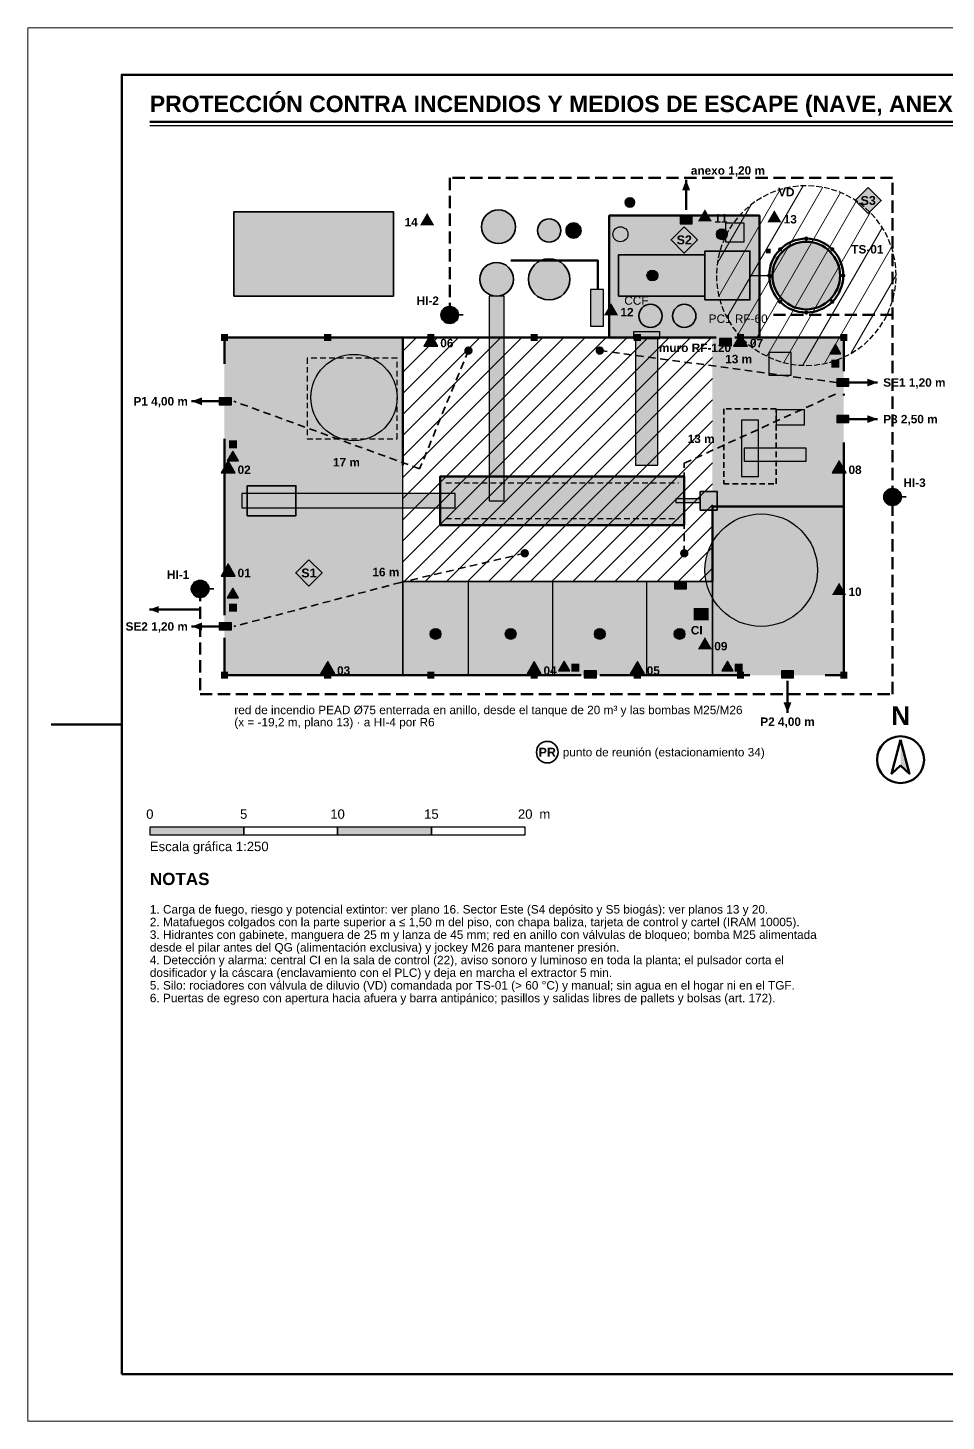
# Model space of a CAD drawing. Header units: millimetres. Extents: x 0 to 420, y 0 to 297.
# Drawn here: x 0 to 195.7, y 0 to 297 of the extents above; entities that cross this region are included whole.
import ezdxf
from ezdxf.enums import TextEntityAlignment as Align

# ---------------------------------------------------------------- set-up
doc = ezdxf.new("R2010")
doc.units = ezdxf.units.MM
doc.header["$LTSCALE"] = 0.5
for name, pattern in [('TR_ESC', [5.2, 3.2, -2]), ('TR_FINO', [3.8, 2.4, -1.4]), ('TR_RED', [7.6, 5.2, -2.4])]:
    doc.linetypes.add(name, pattern=pattern)
for name, color, linetype, lineweight in [('CONTORNO', 7, 'CONTINUOUS', 50), ('FINO', 7, 'CONTINUOUS', 25), ('HOJA', 8, 'CONTINUOUS', 13), ('RAYADO', 8, 'CONTINUOUS', 18), ('RECUADRO', 7, 'CONTINUOUS', 70), ('RELLENO', 9, 'CONTINUOUS', 13), ('TEXTO', 7, 'CONTINUOUS', 25)]:
    doc.layers.add(name, color=color, linetype=linetype, lineweight=lineweight)
doc.styles.add('NEGRITA', font='arialbd.ttf')
doc.styles.get("Standard").update_dxf_attribs({"font": 'arial.ttf'})

msp = doc.modelspace()

# ---------------------------------------------------------------- hatches: boundary and pattern name
at = {"layer": 'CONTORNO', "true_color": 0x0b8a43}
for points in [[(140.3, 264.6), (139.46, 262.4), (141.14, 262.4)], [(181.1, 221.4), (178.9, 222.24), (178.9, 220.56)], [(34.9, 217.4), (37.1, 216.56), (37.1, 218.24)], [(181.1, 213.6), (178.9, 214.44), (178.9, 212.76)], [(34.9, 169.4), (37.1, 168.56), (37.1, 170.24)], [(161.9, 151), (162.74, 153.2), (161.06, 153.2)]]:
    msp.add_hatch(color=7, dxfattribs=at).paths.add_polyline_path(points)
at = {"layer": 'CONTORNO', "true_color": 0xc8102e}
for points in [[(83.6, 254.93), (86.6, 254.93), (85.1, 257.53)], [(142.8, 255.73), (145.8, 255.73), (144.3, 258.33)], [(157.6, 255.53), (160.6, 255.53), (159.1, 258.13)], [(157.3, 248.92), (158.3, 248.92), (158.3, 249.92), (157.3, 249.92)], [(122.8, 235.73), (125.8, 235.73), (124.3, 238.33)], [(123.9, 230.6), (155.9, 230.6), (155.9, 232.4), (123.9, 232.4)], [(171.25, 224.55), (172.95, 224.55), (172.95, 226.25), (171.25, 226.25)], [(42.85, 207.35), (44.55, 207.35), (44.55, 209.05), (42.85, 209.05)], [(171.4, 176.13), (174.4, 176.13), (172.9, 178.73)], [(25.9, 173), (27.9, 172.24), (27.9, 173.76)], [(42.85, 172.55), (44.55, 172.55), (44.55, 174.25), (42.85, 174.25)], [(141.9, 170.7), (145.1, 170.7), (145.1, 173.3), (141.9, 173.3)], [(142.8, 164.53), (145.8, 164.53), (144.3, 167.13)], [(115.85, 159.75), (117.55, 159.75), (117.55, 161.45), (115.85, 161.45)], [(150.65, 159.75), (152.35, 159.75), (152.35, 161.45), (150.65, 161.45)]]:
    msp.add_hatch(color=7, dxfattribs=at).paths.add_polyline_path(points)
h = msp.add_hatch(color=7, dxfattribs=at)
edge = h.paths.add_edge_path()
edge.add_arc((165.9, 252.08), 0.45, 0, 360)
h = msp.add_hatch(color=7, dxfattribs=at)
edge = h.paths.add_edge_path()
edge.add_arc((160.33, 249.77), 0.45, 0, 360)
h = msp.add_hatch(color=7, dxfattribs=at)
edge = h.paths.add_edge_path()
edge.add_arc((171.47, 249.77), 0.45, 0, 360)
h = msp.add_hatch(color=7, dxfattribs=at)
edge = h.paths.add_edge_path()
edge.add_arc((158.02, 244.2), 0.45, 0, 360)
h = msp.add_hatch(color=7, dxfattribs=at)
edge = h.paths.add_edge_path()
edge.add_arc((173.78, 244.2), 0.45, 0, 360)
h = msp.add_hatch(color=7, dxfattribs=at)
edge = h.paths.add_edge_path()
edge.add_arc((160.33, 238.63), 0.45, 0, 360)
h = msp.add_hatch(color=7, dxfattribs=at)
edge = h.paths.add_edge_path()
edge.add_arc((171.47, 238.63), 0.45, 0, 360)
h = msp.add_hatch(color=7, dxfattribs=at)
edge = h.paths.add_edge_path()
edge.add_arc((89.9, 235.8), 0.75, 0, 360)
h = msp.add_hatch(color=7, dxfattribs=at)
edge = h.paths.add_edge_path()
edge.add_arc((165.9, 236.32), 0.45, 0, 360)
at = {"layer": 'CONTORNO', "true_color": 0x000000}
for points in [[(41.15, 230.25), (42.65, 230.25), (42.65, 231.75), (41.15, 231.75)], [(63.15, 230.25), (64.65, 230.25), (64.65, 231.75), (63.15, 231.75)], [(85.15, 230.25), (86.65, 230.25), (86.65, 231.75), (85.15, 231.75)], [(107.15, 230.25), (108.65, 230.25), (108.65, 231.75), (107.15, 231.75)], [(129.15, 230.25), (130.65, 230.25), (130.65, 231.75), (129.15, 231.75)], [(151.15, 230.25), (152.65, 230.25), (152.65, 231.75), (151.15, 231.75)], [(173.15, 230.25), (174.65, 230.25), (174.65, 231.75), (173.15, 231.75)], [(41.15, 158.25), (42.65, 158.25), (42.65, 159.75), (41.15, 159.75)], [(63.15, 158.25), (64.65, 158.25), (64.65, 159.75), (63.15, 159.75)], [(85.15, 158.25), (86.65, 158.25), (86.65, 159.75), (85.15, 159.75)], [(107.15, 158.25), (108.65, 158.25), (108.65, 159.75), (107.15, 159.75)], [(129.15, 158.25), (130.65, 158.25), (130.65, 159.75), (129.15, 159.75)], [(151.15, 158.25), (152.65, 158.25), (152.65, 159.75), (151.15, 159.75)], [(173.15, 158.25), (174.65, 158.25), (174.65, 159.75), (173.15, 159.75)]]:
    msp.add_hatch(color=7, dxfattribs=at).paths.add_polyline_path(points)
at = {"layer": 'CONTORNO', "true_color": 0x0b8a43}
h = msp.add_hatch(color=7, dxfattribs=at)
edge = h.paths.add_edge_path()
edge.add_arc((93.9, 228.2), 0.9, 0, 360)
h = msp.add_hatch(color=7, dxfattribs=at)
edge = h.paths.add_edge_path()
edge.add_arc((121.9, 228.2), 0.9, 0, 360)
at = {"layer": 'CONTORNO', "true_color": 0xc8102e}
h = msp.add_hatch(color=7, dxfattribs=at)
edge = h.paths.add_edge_path()
edge.add_arc((184.3, 197), 0.75, 0, 360)
at = {"layer": 'CONTORNO', "true_color": 0x0b8a43}
h = msp.add_hatch(color=7, dxfattribs=at)
edge = h.paths.add_edge_path()
edge.add_arc((105.9, 185), 0.9, 0, 360)
h = msp.add_hatch(color=7, dxfattribs=at)
edge = h.paths.add_edge_path()
edge.add_arc((139.9, 185), 0.9, 0, 360)
at = {"layer": 'CONTORNO', "true_color": 0xc8102e}
h = msp.add_hatch(color=7, dxfattribs=at)
edge = h.paths.add_edge_path()
edge.add_arc((36.7, 177.4), 0.75, 0, 360)
at = {"layer": 'CONTORNO'}
msp.add_hatch(color=7, dxfattribs=at).paths.add_polyline_path([(186, 145.25), (186, 139.75), (187.9, 138)])
at = {"layer": 'RAYADO', "true_color": 0xd4a700}
h = msp.add_hatch(dxfattribs=at)
h.set_pattern_fill('ANSI31', scale=1.2, angle=15)
h.paths.add_polyline_path([(185.05, 244.2), (184.98, 245.87), (184.76, 247.53), (184.4, 249.16), (183.89, 250.75), (183.26, 252.29), (182.48, 253.77), (181.59, 255.18), (180.57, 256.51), (179.44, 257.74), (178.21, 258.87), (176.88, 259.89), (175.47, 260.78), (173.99, 261.56), (172.45, 262.19), (170.86, 262.7), (169.23, 263.06), (167.57, 263.28), (165.9, 263.35), (164.23, 263.28), (162.57, 263.06), (160.94, 262.7), (159.35, 262.19), (157.81, 261.56), (156.33, 260.78), (154.92, 259.89), (153.59, 258.87), (152.36, 257.74), (151.23, 256.51), (150.21, 255.18), (149.32, 253.77), (148.54, 252.29), (147.91, 250.75), (147.4, 249.16), (147.04, 247.53), (146.82, 245.87), (146.75, 244.2), (146.82, 242.53), (147.04, 240.87), (147.4, 239.24), (147.91, 237.65), (148.54, 236.11), (149.32, 234.63), (150.21, 233.22), (151.23, 231.89), (152.36, 230.66), (153.59, 229.53), (154.92, 228.51), (156.33, 227.62), (157.81, 226.84), (159.35, 226.21), (160.94, 225.7), (162.57, 225.34), (164.23, 225.12), (165.9, 225.05), (167.57, 225.12), (169.23, 225.34), (170.86, 225.7), (172.45, 226.21), (173.99, 226.84), (175.47, 227.62), (176.88, 228.51), (178.21, 229.53), (179.44, 230.66), (180.57, 231.89), (181.59, 233.22), (182.48, 234.63), (183.26, 236.11), (183.89, 237.65), (184.4, 239.24), (184.76, 240.87), (184.98, 242.53)])
at = {"layer": 'RAYADO', "true_color": 0xeb7878}
h = msp.add_hatch(dxfattribs=at)
h.set_pattern_fill('ANSI31')
h.paths.add_polyline_path([(79.9, 179), (145.9, 179), (145.9, 231), (79.9, 231)])
at = {"layer": 'RELLENO', "true_color": 0xffffff}
for points in [[(179.1, 263), (181.9, 260.2), (179.1, 257.4), (176.3, 260.2)], [(139, 255.25), (141.6, 255.25), (141.6, 256.75), (139, 256.75)], [(139.9, 254.6), (142.7, 251.8), (139.9, 249), (137.1, 251.8)], [(84.4, 229.13), (87.4, 229.13), (85.9, 231.73)], [(129.1, 230.8), (134.7, 230.8), (134.7, 232.2), (129.1, 232.2)], [(150.4, 229.13), (153.4, 229.13), (151.9, 231.73)], [(147.4, 229.25), (150, 229.25), (150, 230.75), (147.4, 230.75)], [(170.9, 227.51), (173.3, 227.51), (172.1, 229.59)], [(171.73, 225.03), (172.47, 225.03), (172.47, 225.77), (171.73, 225.77)], [(172.4, 220.65), (175, 220.65), (175, 222.15), (172.4, 222.15)], [(40.8, 216.65), (43.4, 216.65), (43.4, 218.15), (40.8, 218.15)], [(159.5, 212.4), (165.5, 212.4), (165.5, 215.6), (159.5, 215.6)], [(172.4, 212.85), (175, 212.85), (175, 214.35), (172.4, 214.35)], [(43.33, 207.83), (44.07, 207.83), (44.07, 208.57), (43.33, 208.57)], [(42.5, 204.71), (44.9, 204.71), (43.7, 206.79)], [(152.7, 204.6), (165.9, 204.6), (165.9, 207.4), (152.7, 207.4)], [(41.2, 202.13), (44.2, 202.13), (42.7, 204.73)], [(171.4, 202.13), (174.4, 202.13), (172.9, 204.73)], [(41.2, 180.13), (44.2, 180.13), (42.7, 182.73)], [(59.9, 183.6), (62.7, 180.8), (59.9, 178), (57.1, 180.8)], [(137.8, 177.45), (140.4, 177.45), (140.4, 178.95), (137.8, 178.95)], [(42.5, 175.51), (44.9, 175.51), (43.7, 177.59)], [(43.33, 173.03), (44.07, 173.03), (44.07, 173.77), (43.33, 173.77)], [(40.8, 168.65), (43.4, 168.65), (43.4, 170.15), (40.8, 170.15)], [(62.4, 159.33), (65.4, 159.33), (63.9, 161.93)], [(106.4, 159.33), (109.4, 159.33), (107.9, 161.93)], [(113.1, 159.91), (115.5, 159.91), (114.3, 161.99)], [(116.33, 160.23), (117.07, 160.23), (117.07, 160.97), (116.33, 160.97)], [(128.4, 159.33), (131.4, 159.33), (129.9, 161.93)], [(147.9, 159.91), (150.3, 159.91), (149.1, 161.99)], [(151.13, 160.23), (151.87, 160.23), (151.87, 160.97), (151.13, 160.97)], [(118.6, 158.45), (121.2, 158.45), (121.2, 159.95), (118.6, 159.95)], [(160.6, 158.45), (163.2, 158.45), (163.2, 159.95), (160.6, 159.95)]]:
    msp.add_hatch(color=7, dxfattribs=at).paths.add_polyline_path(points)
at = {"layer": 'RELLENO', "true_color": 0xaaaaaa}
h = msp.add_hatch(color=7, dxfattribs=at)
edge = h.paths.add_edge_path()
edge.add_arc((128.3, 259.8), 1, 0, 360)
at = {"layer": 'RELLENO', "true_color": 0xc7a67e}
msp.add_hatch(color=7, dxfattribs=at).paths.add_polyline_path([(43.9, 239.8), (77.9, 239.8), (77.9, 257.8), (43.9, 257.8)])
at = {"layer": 'RELLENO', "true_color": 0xdfeaf2}
h = msp.add_hatch(color=7, dxfattribs=at)
edge = h.paths.add_edge_path()
edge.add_arc((100.3, 254.6), 3.6, 0, 360)
at = {"layer": 'RELLENO', "true_color": 0xffffff}
h = msp.add_hatch(color=7, dxfattribs=at)
edge = h.paths.add_edge_path()
edge.add_arc((111.1, 253.8), 2.48, 0, 360)
at = {"layer": 'RELLENO', "true_color": 0xf1e1d6}
msp.add_hatch(color=7, dxfattribs=at).paths.add_polyline_path([(123.9, 231), (155.9, 231), (155.9, 257), (123.9, 257)])
at = {"layer": 'RELLENO', "true_color": 0xaaaaaa}
h = msp.add_hatch(color=7, dxfattribs=at)
edge = h.paths.add_edge_path()
edge.add_arc((116.3, 253.8), 1.6, 0, 360)
at = {"layer": 'RELLENO', "true_color": 0xffffff}
h = msp.add_hatch(color=7, dxfattribs=at)
edge = h.paths.add_edge_path()
edge.add_arc((147.9, 253), 1.15, 0, 360)
at = {"layer": 'RELLENO', "true_color": 0xe6e6e6}
h = msp.add_hatch(color=7, dxfattribs=at)
edge = h.paths.add_edge_path()
edge.add_arc((165.9, 244.2), 7.2, 0, 360)
at = {"layer": 'RELLENO', "true_color": 0xeef1f2}
h = msp.add_hatch(color=7, dxfattribs=at)
edge = h.paths.add_edge_path()
edge.add_arc((99.9, 243.4), 3.6, 0, 360)
at = {"layer": 'RELLENO', "true_color": 0xe8f0e4}
h = msp.add_hatch(color=7, dxfattribs=at)
edge = h.paths.add_edge_path()
edge.add_arc((111.1, 243.4), 4.4, 0, 360)
at = {"layer": 'RELLENO', "true_color": 0xe1e1e1}
for points in [[(125.9, 239.8), (144.3, 239.8), (144.3, 248.6), (125.9, 248.6)], [(138.1, 195.8), (143.3, 195.8), (143.3, 196.6), (138.1, 196.6)]]:
    msp.add_hatch(color=7, dxfattribs=at).paths.add_polyline_path(points)
at = {"layer": 'RELLENO', "true_color": 0xe1a57a}
msp.add_hatch(color=7, dxfattribs=at).paths.add_polyline_path([(144.3, 239), (153.9, 239), (153.9, 249.4), (144.3, 249.4)])
at = {"layer": 'RELLENO', "true_color": 0xffffff}
h = msp.add_hatch(color=7, dxfattribs=at)
edge = h.paths.add_edge_path()
edge.add_arc((133.1, 244.2), 1.15, 0, 360)
at = {"layer": 'RELLENO', "true_color": 0xf4d9bf}
msp.add_hatch(color=7, dxfattribs=at).paths.add_polyline_path([(119.9, 233.4), (122.7, 233.4), (122.7, 241.2), (119.9, 241.2)])
at = {"layer": 'RELLENO', "true_color": 0xffffff}
h = msp.add_hatch(color=7, dxfattribs=at)
edge = h.paths.add_edge_path()
edge.add_arc((89.9, 235.8), 1.8, 0, 360)
at = {"layer": 'RELLENO', "true_color": 0xecf6ee}
msp.add_hatch(color=7, dxfattribs=at).paths.add_polyline_path([(98.3, 196.2), (101.5, 196.2), (101.5, 239.8), (98.3, 239.8)])
at = {"layer": 'RELLENO', "true_color": 0xffffff}
h = msp.add_hatch(color=7, dxfattribs=at)
edge = h.paths.add_edge_path()
edge.add_arc((132.7, 235.6), 2.48, 0, 360)
h = msp.add_hatch(color=7, dxfattribs=at)
edge = h.paths.add_edge_path()
edge.add_arc((139.9, 235.6), 2.48, 0, 360)
at = {"layer": 'RELLENO', "true_color": 0xf0e6d6}
for points in [[(41.9, 159), (79.9, 159), (79.9, 231), (41.9, 231)], [(145.9, 159), (173.9, 159), (173.9, 195), (145.9, 195)]]:
    msp.add_hatch(color=7, dxfattribs=at).paths.add_polyline_path(points)
at = {"layer": 'RELLENO', "true_color": 0xf9dedc}
msp.add_hatch(color=7, dxfattribs=at).paths.add_polyline_path([(129.5, 203.8), (134.3, 203.8), (134.3, 231), (129.5, 231)])
at = {"layer": 'RELLENO', "true_color": 0xe4eaf0}
msp.add_hatch(color=7, dxfattribs=at).paths.add_polyline_path([(145.9, 195), (173.9, 195), (173.9, 231), (145.9, 231)])
at = {"layer": 'RELLENO', "true_color": 0xd1b48e}
h = msp.add_hatch(color=7, dxfattribs=at)
edge = h.paths.add_edge_path()
edge.add_arc((69.5, 218.2), 9.2, 0, 360)
at = {"layer": 'RELLENO', "true_color": 0xddddee}
msp.add_hatch(color=7, dxfattribs=at).paths.add_polyline_path([(157.9, 223), (162.7, 223), (162.7, 227.8), (157.9, 227.8)])
at = {"layer": 'RELLENO', "true_color": 0xd8dddb}
msp.add_hatch(color=7, dxfattribs=at).paths.add_polyline_path([(152.1, 201.4), (155.7, 201.4), (155.7, 213.4), (152.1, 213.4)])
at = {"layer": 'RELLENO', "true_color": 0xd8c7a8}
msp.add_hatch(color=7, dxfattribs=at).paths.add_polyline_path([(46.74, 193), (57.14, 193), (57.14, 199.4), (46.74, 199.4)])
at = {"layer": 'RELLENO', "true_color": 0xf4f4f4}
msp.add_hatch(color=7, dxfattribs=at).paths.add_polyline_path([(87.9, 191), (139.9, 191), (139.9, 201.4), (87.9, 201.4)])
at = {"layer": 'RELLENO', "true_color": 0xe9e1d4}
msp.add_hatch(color=7, dxfattribs=at).paths.add_polyline_path([(45.58, 194.68), (91.1, 194.68), (91.1, 197.72), (45.58, 197.72)])
at = {"layer": 'RELLENO', "true_color": 0xcccccc}
msp.add_hatch(color=7, dxfattribs=at).paths.add_polyline_path([(143.3, 194.2), (146.9, 194.2), (146.9, 198.2), (143.3, 198.2)])
at = {"layer": 'RELLENO', "true_color": 0xffffff}
h = msp.add_hatch(color=7, dxfattribs=at)
edge = h.paths.add_edge_path()
edge.add_arc((184.3, 197), 1.8, 0, 360)
at = {"layer": 'RELLENO', "true_color": 0xdec8a6}
h = msp.add_hatch(color=7, dxfattribs=at)
edge = h.paths.add_edge_path()
edge.add_arc((156.3, 181.4), 12, 0, 360)
at = {"layer": 'RELLENO', "true_color": 0xffffff}
h = msp.add_hatch(color=7, dxfattribs=at)
edge = h.paths.add_edge_path()
edge.add_arc((36.7, 177.4), 1.8, 0, 360)
at = {"layer": 'RELLENO', "true_color": 0xfafafa}
msp.add_hatch(color=7, dxfattribs=at).paths.add_polyline_path([(79.9, 159), (145.9, 159), (145.9, 179), (79.9, 179)])
at = {"layer": 'RELLENO', "true_color": 0xffffff}
h = msp.add_hatch(color=7, dxfattribs=at)
edge = h.paths.add_edge_path()
edge.add_arc((86.9, 167.8), 1.15, 0, 360)
h = msp.add_hatch(color=7, dxfattribs=at)
edge = h.paths.add_edge_path()
edge.add_arc((102.9, 167.8), 1.15, 0, 360)
h = msp.add_hatch(color=7, dxfattribs=at)
edge = h.paths.add_edge_path()
edge.add_arc((121.9, 167.8), 1.15, 0, 360)
h = msp.add_hatch(color=7, dxfattribs=at)
edge = h.paths.add_edge_path()
edge.add_arc((138.9, 167.8), 1.15, 0, 360)
at = {"layer": 'RELLENO', "true_color": 0x000000}
for points in [[(26, 125), (46, 125), (46, 126.6), (26, 126.6)], [(66, 125), (86, 125), (86, 126.6), (66, 126.6)]]:
    msp.add_hatch(color=7, dxfattribs=at).paths.add_polyline_path(points)

# ---------------------------------------------------------------- linework, layer by layer
at = {"layer": 'CONTORNO'}
msp.add_line((26, 277), (244.4, 277), dxfattribs=at)
at = {"layer": 'CONTORNO', "lineweight": 70, "true_color": 0x0b8a43}
for p, q in [((140.3, 258.2), (140.3, 264.6)), ((175.1, 221.4), (181.1, 221.4)), ((41.1, 217.4), (34.9, 217.4)), ((175.1, 213.6), (181.1, 213.6)), ((41.1, 169.4), (34.9, 169.4)), ((161.9, 157.8), (161.9, 151))]:
    msp.add_line(p, q, dxfattribs=at)
at = {"layer": 'CONTORNO', "lineweight": 50, "true_color": 0xc8102e}
msp.add_line((36.7, 173), (25.9, 173), dxfattribs=at)
at = {"layer": 'CONTORNO', "lineweight": 35}
for points in [[(179.1, 263), (181.9, 260.2), (179.1, 257.4), (176.3, 260.2)], [(43.9, 239.8), (77.9, 239.8), (77.9, 257.8), (43.9, 257.8)], [(139.9, 254.6), (142.7, 251.8), (139.9, 249), (137.1, 251.8)], [(125.9, 239.8), (144.3, 239.8), (144.3, 248.6), (125.9, 248.6)], [(144.3, 239), (153.9, 239), (153.9, 249.4), (144.3, 249.4)], [(46.74, 193), (57.14, 193), (57.14, 199.4), (46.74, 199.4)], [(143.3, 194.2), (146.9, 194.2), (146.9, 198.2), (143.3, 198.2)], [(59.9, 183.6), (62.7, 180.8), (59.9, 178), (57.1, 180.8)]]:
    msp.add_lwpolyline(points, close=True, dxfattribs=at)
at = {"layer": 'CONTORNO', "lineweight": 80}
for points in [[(123.9, 231), (123.9, 257), (155.9, 257), (155.9, 231)], [(41.9, 231), (146.7, 231)], [(41.9, 225.4), (41.9, 231)], [(79.9, 203.8), (79.9, 231)], [(150.7, 231), (173.9, 231)], [(173.9, 223.8), (173.9, 231)], [(173.9, 218.6), (173.9, 219)], [(41.9, 171.8), (41.9, 209.4)], [(173.9, 159), (173.9, 208.6)], [(145.9, 179), (145.9, 195), (173.9, 195)], [(41.9, 159), (41.9, 167)], [(41.9, 159), (117.9, 159)], [(121.9, 159), (153.9, 159)], [(169.9, 159), (173.9, 159)]]:
    msp.add_lwpolyline(points, dxfattribs=at)
at = {"layer": 'CONTORNO', "lineweight": 70, "true_color": 0xe1781e}
msp.add_lwpolyline([(102.9, 247.4), (121.5, 247.4), (121.5, 241.2)], dxfattribs=at)
at = {"layer": 'CONTORNO', "lineweight": 50}
msp.add_lwpolyline([(87.9, 191), (139.9, 191), (139.9, 201.4), (87.9, 201.4)], close=True, dxfattribs=at)
at = {"layer": 'CONTORNO'}
msp.add_lwpolyline([(186, 145.25), (184.1, 138), (186, 139.75), (187.9, 138)], close=True, dxfattribs=at)
at = {"layer": 'CONTORNO', "lineweight": 35}
for centre, radius in [((128.3, 259.8), 1), ((100.3, 254.6), 3.6), ((111.1, 253.8), 2.48), ((116.3, 253.8), 1.6), ((99.9, 243.4), 3.6), ((111.1, 243.4), 4.4), ((132.7, 235.6), 2.48), ((139.9, 235.6), 2.48)]:
    msp.add_circle(centre, radius, dxfattribs=at)
at = {"layer": 'CONTORNO', "lineweight": 50, "true_color": 0xc8102e}
msp.add_circle((165.9, 244.2), 7.88, dxfattribs=at)
at = {"layer": 'CONTORNO', "lineweight": 60}
msp.add_circle((165.9, 244.2), 7.2, dxfattribs=at)
at = {"layer": 'CONTORNO', "lineweight": 40, "true_color": 0xc8102e}
for centre in [(89.9, 235.8), (184.3, 197), (36.7, 177.4)]:
    msp.add_circle(centre, 1.8, dxfattribs=at)
at = {"layer": 'CONTORNO'}
msp.add_circle((186, 141), 5, dxfattribs=at)
at = {"layer": 'CONTORNO', "lineweight": 35, "true_color": 0x0b8a43}
msp.add_circle((110.7, 142.6), 2.3, dxfattribs=at)
at = {"layer": 'FINO'}
for p, q in [((26, 276.2), (244.4, 276.2)), ((139, 255.25), (141.6, 256.75)), ((139, 256.75), (141.6, 255.25)), ((153.9, 244.2), (158.7, 244.2)), ((147.4, 229.25), (150, 230.75)), ((147.4, 230.75), (150, 229.25)), ((172.4, 220.65), (175, 222.15)), ((172.4, 222.15), (175, 220.65)), ((40.8, 216.65), (43.4, 218.15)), ((40.8, 218.15), (43.4, 216.65)), ((172.4, 212.85), (175, 214.35)), ((172.4, 214.35), (175, 212.85)), ((137.8, 177.45), (140.4, 178.95)), ((137.8, 178.95), (140.4, 177.45)), ((40.8, 168.65), (43.4, 170.15)), ((40.8, 170.15), (43.4, 168.65)), ((118.6, 158.45), (121.2, 159.95)), ((118.6, 159.95), (121.2, 158.45)), ((160.6, 158.45), (163.2, 159.95)), ((160.6, 159.95), (163.2, 158.45))]:
    msp.add_line(p, q, dxfattribs=at)
at = {"layer": 'FINO', "lineweight": 35, "true_color": 0xc8102e}
for p, q in [((91.7, 235.8), (92.8, 235.8)), ((186.1, 197), (187.2, 197)), ((38.5, 177.4), (39.6, 177.4))]:
    msp.add_line(p, q, dxfattribs=at)
at = {"layer": 'FINO', "lineweight": 25}
for p, q in [((79.9, 179), (79.9, 203.8)), ((93.9, 159), (93.9, 179)), ((111.9, 159), (111.9, 179)), ((131.9, 159), (131.9, 179))]:
    msp.add_line(p, q, dxfattribs=at)
at = {"layer": 'FINO', "linetype": 'TR_RED', "lineweight": 50, "true_color": 0xc8102e}
for points in [[(36.7, 177.4), (36.7, 155), (184.3, 155), (184.3, 265), (89.9, 265), (89.9, 235.8)], [(184.3, 235.8), (158.3, 235.8)]]:
    msp.add_lwpolyline(points, dxfattribs=at)
at = {"layer": 'FINO', "linetype": 'TR_FINO', "lineweight": 25, "true_color": 0xc8a01e}
msp.add_lwpolyline([(185.05, 244.2), (184.98, 245.87), (184.76, 247.53), (184.4, 249.16), (183.89, 250.75), (183.26, 252.29), (182.48, 253.77), (181.59, 255.18), (180.57, 256.51), (179.44, 257.74), (178.21, 258.87), (176.88, 259.89), (175.47, 260.78), (173.99, 261.56), (172.45, 262.19), (170.86, 262.7), (169.23, 263.06), (167.57, 263.28), (165.9, 263.35), (164.23, 263.28), (162.57, 263.06), (160.94, 262.7), (159.35, 262.19), (157.81, 261.56), (156.33, 260.78), (154.92, 259.89), (153.59, 258.87), (152.36, 257.74), (151.23, 256.51), (150.21, 255.18), (149.32, 253.77), (148.54, 252.29), (147.91, 250.75), (147.4, 249.16), (147.04, 247.53), (146.82, 245.87), (146.75, 244.2), (146.82, 242.53), (147.04, 240.87), (147.4, 239.24), (147.91, 237.65), (148.54, 236.11), (149.32, 234.63), (150.21, 233.22), (151.23, 231.89), (152.36, 230.66), (153.59, 229.53), (154.92, 228.51), (156.33, 227.62), (157.81, 226.84), (159.35, 226.21), (160.94, 225.7), (162.57, 225.34), (164.23, 225.12), (165.9, 225.05), (167.57, 225.12), (169.23, 225.34), (170.86, 225.7), (172.45, 226.21), (173.99, 226.84), (175.47, 227.62), (176.88, 228.51), (178.21, 229.53), (179.44, 230.66), (180.57, 231.89), (181.59, 233.22), (182.48, 234.63), (183.26, 236.11), (183.89, 237.65), (184.4, 239.24), (184.76, 240.87), (184.98, 242.53)], close=True, dxfattribs=at)
at = {"layer": 'FINO', "lineweight": 25}
for points in [[(139, 255.25), (141.6, 255.25), (141.6, 256.75), (139, 256.75)], [(148.7, 251.4), (152.7, 251.4), (152.7, 255.4), (148.7, 255.4)], [(119.9, 233.4), (122.7, 233.4), (122.7, 241.2), (119.9, 241.2)], [(147.4, 229.25), (150, 229.25), (150, 230.75), (147.4, 230.75)], [(157.9, 223), (162.7, 223), (162.7, 227.8), (157.9, 227.8)], [(172.4, 220.65), (175, 220.65), (175, 222.15), (172.4, 222.15)], [(40.8, 216.65), (43.4, 216.65), (43.4, 218.15), (40.8, 218.15)], [(159.5, 212.4), (165.5, 212.4), (165.5, 215.6), (159.5, 215.6)], [(172.4, 212.85), (175, 212.85), (175, 214.35), (172.4, 214.35)], [(152.1, 201.4), (155.7, 201.4), (155.7, 213.4), (152.1, 213.4)], [(152.7, 204.6), (165.9, 204.6), (165.9, 207.4), (152.7, 207.4)], [(45.58, 194.68), (91.1, 194.68), (91.1, 197.72), (45.58, 197.72)], [(137.8, 177.45), (140.4, 177.45), (140.4, 178.95), (137.8, 178.95)], [(40.8, 168.65), (43.4, 168.65), (43.4, 170.15), (40.8, 170.15)], [(118.6, 158.45), (121.2, 158.45), (121.2, 159.95), (118.6, 159.95)], [(160.6, 158.45), (163.2, 158.45), (163.2, 159.95), (160.6, 159.95)]]:
    msp.add_lwpolyline(points, close=True, dxfattribs=at)
at = {"layer": 'FINO', "true_color": 0x3ca05a}
msp.add_lwpolyline([(98.3, 196.2), (101.5, 196.2), (101.5, 239.8), (98.3, 239.8)], close=True, dxfattribs=at)
at = {"layer": 'FINO', "true_color": 0xc8102e}
for points in [[(84.4, 229.13), (87.4, 229.13), (85.9, 231.73)], [(150.4, 229.13), (153.4, 229.13), (151.9, 231.73)], [(170.9, 227.51), (173.3, 227.51), (172.1, 229.59)], [(42.5, 204.71), (44.9, 204.71), (43.7, 206.79)], [(41.2, 202.13), (44.2, 202.13), (42.7, 204.73)], [(171.4, 202.13), (174.4, 202.13), (172.9, 204.73)], [(41.2, 180.13), (44.2, 180.13), (42.7, 182.73)], [(42.5, 175.51), (44.9, 175.51), (43.7, 177.59)], [(62.4, 159.33), (65.4, 159.33), (63.9, 161.93)], [(106.4, 159.33), (109.4, 159.33), (107.9, 161.93)], [(113.1, 159.91), (115.5, 159.91), (114.3, 161.99)], [(128.4, 159.33), (131.4, 159.33), (129.9, 161.93)], [(147.9, 159.91), (150.3, 159.91), (149.1, 161.99)]]:
    msp.add_lwpolyline(points, close=True, dxfattribs=at)
at = {"layer": 'FINO', "true_color": 0xdc3232}
for points in [[(129.1, 230.8), (134.7, 230.8), (134.7, 232.2), (129.1, 232.2)], [(129.5, 203.8), (134.3, 203.8), (134.3, 231), (129.5, 231)]]:
    msp.add_lwpolyline(points, close=True, dxfattribs=at)
at = {"layer": 'FINO', "linetype": 'TR_ESC', "lineweight": 35, "true_color": 0x0b8a43}
for points in [[(93.9, 228.2), (83.5, 203), (43.9, 217.4)], [(121.9, 228.2), (172.3, 221.4)], [(139.9, 185), (139.9, 204.2), (172.3, 219)], [(105.9, 185), (79.5, 178.8), (43.9, 169.4)]]:
    msp.add_lwpolyline(points, dxfattribs=at)
at = {"layer": 'FINO', "linetype": 'TR_FINO'}
msp.add_lwpolyline([(59.5, 209.4), (78.7, 209.4), (78.7, 226.6), (59.5, 226.6)], close=True, dxfattribs=at)
at = {"layer": 'FINO', "linetype": 'TR_FINO', "lineweight": 35}
msp.add_lwpolyline([(148.3, 199.8), (159.5, 199.8), (159.5, 215.8), (148.3, 215.8)], close=True, dxfattribs=at)
at = {"layer": 'FINO', "linetype": 'TR_FINO', "true_color": 0x5a5a5a}
for points in [[(89.1, 200), (138.7, 200)], [(89.1, 192.4), (138.7, 192.4)]]:
    msp.add_lwpolyline(points, dxfattribs=at)
at = {"layer": 'FINO'}
for points in [[(138.1, 195.8), (143.3, 195.8), (143.3, 196.6), (138.1, 196.6)], [(26, 125), (46, 125), (46, 126.6), (26, 126.6)], [(46, 125), (66, 125), (66, 126.6), (46, 126.6)], [(66, 125), (86, 125), (86, 126.6), (66, 126.6)], [(86, 125), (106, 125), (106, 126.6), (86, 126.6)]]:
    msp.add_lwpolyline(points, close=True, dxfattribs=at)
at = {"layer": 'FINO', "lineweight": 35}
msp.add_lwpolyline([(79.9, 159), (79.9, 179), (145.9, 179), (145.9, 159)], dxfattribs=at)
at = {"layer": 'FINO', "lineweight": 25}
for centre, radius in [((126.3, 253), 1.6), ((147.9, 253), 1.15), ((133.1, 244.2), 1.15), ((86.9, 167.8), 1.15), ((102.9, 167.8), 1.15), ((121.9, 167.8), 1.15), ((138.9, 167.8), 1.15)]:
    msp.add_circle(centre, radius, dxfattribs=at)
at = {"layer": 'FINO'}
for centre, radius in [((69.5, 218.2), 9.2), ((156.3, 181.4), 12)]:
    msp.add_circle(centre, radius, dxfattribs=at)
at = {"layer": 'HOJA'}
msp.add_lwpolyline([(0, 0), (420, 0), (420, 297), (0, 297)], close=True, dxfattribs=at)
at = {"layer": 'RECUADRO'}
msp.add_line((5, 148.5), (20, 148.5), dxfattribs=at)
msp.add_lwpolyline([(20, 10), (410, 10), (410, 287), (20, 287)], close=True, dxfattribs=at)

# ---------------------------------------------------------------- texts
at = {"layer": 'TEXTO', "style": 'NEGRITA'}
for s, height, p in [('PROTECCIÓN CONTRA INCENDIOS Y MEDIOS DE ESCAPE (NAVE, ANEXO Y SILO) - ESC. 1:250', 3.5, (26, 278)), ('NOTAS', 2.6, (26, 113.5))]:
    msp.add_text(s, height=height, dxfattribs=at).set_placement(p, align=Align.BOTTOM_LEFT)
at = {"layer": 'TEXTO', "true_color": 0x0b8a43, "style": 'NEGRITA'}
for s, p in [('anexo 1,20 m', (141.3, 266.6)), ('SE1 1,20 m', (182.3, 221.4)), ('P3 2,50 m', (182.3, 213.6))]:
    msp.add_text(s, height=1.8, dxfattribs=at).set_placement(p, align=Align.MIDDLE_LEFT)
at = {"layer": 'TEXTO', "true_color": 0xc8102e, "style": 'NEGRITA'}
for s, p in [('VD', (159.9, 262)), ('11', (146.3, 256.4)), ('13', (161.1, 256.2)), ('12', (126.3, 236.4)), ('06', (87.9, 229.8)), ('muro RF-120', (134.5, 228.8)), ('07', (153.9, 229.8)), ('02', (44.7, 202.8)), ('08', (174.9, 202.8)), ('01', (44.7, 180.8)), ('10', (174.9, 176.8)), ('CI', (141.3, 168.6)), ('09', (146.3, 165.2)), ('03', (65.9, 160)), ('04', (109.9, 160)), ('05', (131.9, 160))]:
    msp.add_text(s, height=1.8, dxfattribs=at).set_placement(p, align=Align.MIDDLE_LEFT)
at = {"layer": 'TEXTO', "style": 'NEGRITA'}
for s, height, p in [('S3', 1.9, (179.1, 260.2)), ('S2', 1.9, (139.9, 251.8)), ('T', 1.21, (147.9, 253)), ('T', 1.21, (133.1, 244.2)), ('S1', 1.9, (59.9, 180.8)), ('H', 1.21, (86.9, 167.8)), ('H', 1.21, (102.9, 167.8)), ('H', 1.21, (121.9, 167.8)), ('H', 1.21, (138.9, 167.8))]:
    msp.add_text(s, height=height, dxfattribs=at).set_placement(p, align=Align.MIDDLE_CENTER)
at = {"layer": 'TEXTO', "true_color": 0xc8102e, "style": 'NEGRITA'}
msp.add_text('14', height=1.8, dxfattribs=at).set_placement((83.1, 255.6), align=Align.MIDDLE_RIGHT)
at = {"layer": 'TEXTO', "style": 'NEGRITA'}
msp.add_text('TS-01', height=1.8, dxfattribs=at).set_placement((175.5, 249.8), align=Align.MIDDLE_LEFT)
at = {"layer": 'TEXTO', "true_color": 0xc8102e, "style": 'NEGRITA'}
for s, p in [('HI-2', (87.6, 237.4)), ('HI-1', (34.4, 179))]:
    msp.add_text(s, height=1.8, dxfattribs=at).set_placement(p, align=Align.BOTTOM_RIGHT)
at = {"layer": 'TEXTO', "true_color": 0xc8102e}
msp.add_text('CCF', height=1.8, dxfattribs=at).set_placement((129.7, 238.88), align=Align.MIDDLE_CENTER)
for s, p in [('PC1 RF-60', (145.1, 235)), ('red de incendio PEAD Ø75 enterrada en anillo, desde el tanque de 20 m³ y las bombas M25/M26', (44, 151.6)), ('(x = -19,2 m, plano 13) · a HI-4 por R6', (44, 149))]:
    msp.add_text(s, height=1.8, dxfattribs=at).set_placement(p, align=Align.MIDDLE_LEFT)
for s, height, p in [('E', 1.08, (85.9, 229.38)), ('E', 1.08, (151.9, 229.38)), ('S', 0.864, (172.1, 227.76)), ('S', 0.864, (43.7, 204.96)), ('E', 1.08, (42.7, 202.38)), ('E', 1.08, (172.9, 202.38)), ('E', 1.08, (42.7, 180.38)), ('S', 0.864, (43.7, 175.76)), ('E', 1.08, (63.9, 159.58)), ('E', 1.08, (107.9, 159.58)), ('S', 0.864, (114.3, 160.16)), ('E', 1.08, (129.9, 159.58)), ('S', 0.864, (149.1, 160.16))]:
    msp.add_text(s, height=height, dxfattribs=at).set_placement(p, align=Align.BOTTOM_CENTER)
at = {"layer": 'TEXTO', "true_color": 0x0b8a43, "style": 'NEGRITA'}
for s, height, p in [('13 m', 1.8, (151.5, 226.4)), ('13 m', 1.8, (143.5, 209.4)), ('17 m', 1.8, (67.9, 204.4)), ('16 m', 1.8, (76.3, 181)), ('PR', 1.9, (110.7, 142.6))]:
    msp.add_text(s, height=height, dxfattribs=at).set_placement(p, align=Align.MIDDLE_CENTER)
for s, p in [('P1 4,00 m', (34.1, 217.4)), ('SE2 1,20 m', (34.1, 169.4))]:
    msp.add_text(s, height=1.8, dxfattribs=at).set_placement(p, align=Align.MIDDLE_RIGHT)
at = {"layer": 'TEXTO', "true_color": 0xc8102e, "style": 'NEGRITA'}
msp.add_text('HI-3', height=1.8, dxfattribs=at).set_placement((186.6, 198.6), align=Align.BOTTOM_LEFT)
at = {"layer": 'TEXTO', "style": 'NEGRITA'}
msp.add_text('N', height=4, dxfattribs=at).set_placement((186, 147.2), align=Align.BOTTOM_CENTER)
at = {"layer": 'TEXTO', "true_color": 0x0b8a43, "style": 'NEGRITA'}
msp.add_text('P2 4,00 m', height=1.8, dxfattribs=at).set_placement((161.9, 150), align=Align.TOP_CENTER)
at = {"layer": 'TEXTO', "true_color": 0x0b8a43}
msp.add_text('punto de reunión (estacionamiento 34)', height=1.8, dxfattribs=at).set_placement((114, 142.6), align=Align.MIDDLE_LEFT)
at = {"layer": 'TEXTO'}
for s, p in [('0', (26, 127.8)), ('5', (46, 127.8)), ('10', (66, 127.8)), ('15', (86, 127.8)), ('20', (106, 127.8))]:
    msp.add_text(s, height=2, dxfattribs=at).set_placement(p, align=Align.BOTTOM_CENTER)
msp.add_text('m', height=2, dxfattribs=at).set_placement((109, 127.8), align=Align.BOTTOM_LEFT)
for s, height, p in [('Escala gráfica 1:250', 2, (26, 123.5)), ('1. Carga de fuego, riesgo y potencial extintor: ver plano 16. Sector Este (S4 depósito y S5 biogás): ver planos 13 y 20.', 1.8, (26, 110)), ('2. Matafuegos colgados con la parte superior a ≤ 1,50 m del piso, con chapa baliza, tarjeta de control y cartel (IRAM 10005).', 1.8, (26, 107.3)), ('3. Hidrantes con gabinete, manguera de 25 m y lanza de 45 mm; red en anillo con válvulas de bloqueo; bomba M25 alimentada', 1.8, (26, 104.6)), ('desde el pilar antes del QG (alimentación exclusiva) y jockey M26 para mantener presión.', 1.8, (26, 101.9)), ('4. Detección y alarma: central CI en la sala de control (22), aviso sonoro y luminoso en toda la planta; el pulsador corta el', 1.8, (26, 99.2)), ('dosificador y la cáscara (enclavamiento con el PLC) y deja en marcha el extractor 5 min.', 1.8, (26, 96.5)), ('5. Silo: rociadores con válvula de diluvio (VD) comandada por TS-01 (> 60 °C) y manual; sin agua en el hogar ni en el TGF.', 1.8, (26, 93.8)), ('6. Puertas de egreso con apertura hacia afuera y barra antipánico; pasillos y salidas libres de pallets y bolsas (art. 172).', 1.8, (26, 91.1))]:
    msp.add_text(s, height=height, dxfattribs=at).set_placement(p, align=Align.TOP_LEFT)

doc.saveas('drawing.dxf')
